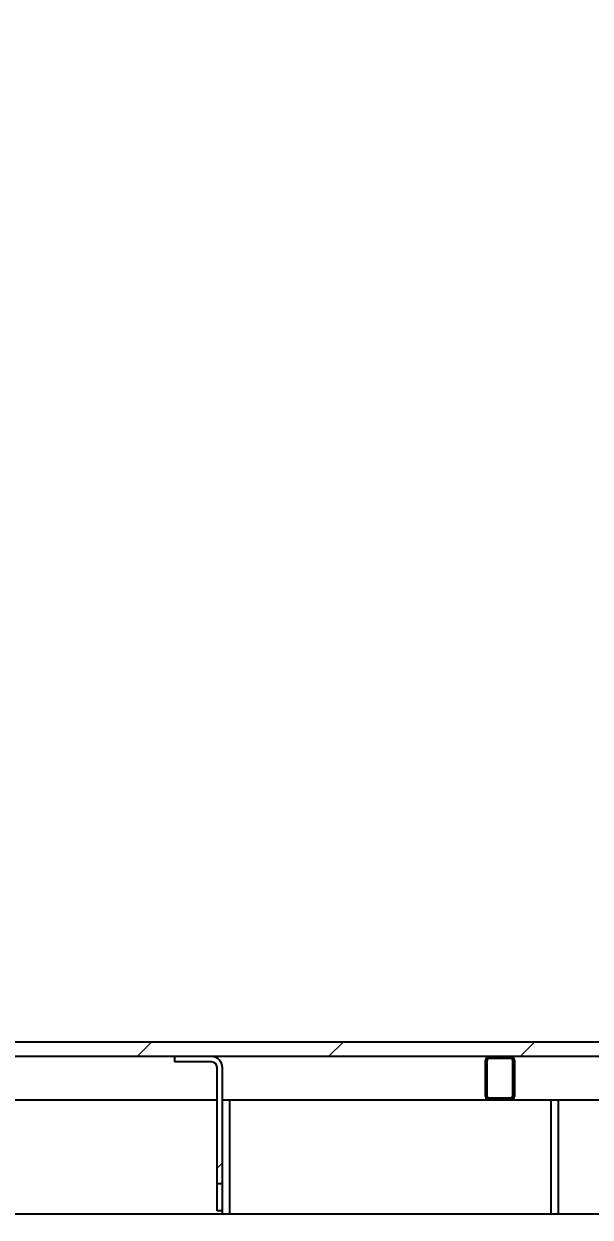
# Model space of a CAD drawing. Header units: millimetres. Extents: x 1293 to 41893, y 1011 to 26911.
# Drawn here: x 30773 to 31437, y 6471 to 7870 of the extents above; entities that cross this region are included whole.
import ezdxf

# ---------------------------------------------------------------- set-up
doc = ezdxf.new("R2010")
doc.units = ezdxf.units.MM
doc.header["$LTSCALE"] = 50
doc.layers.add('CAPA_1', color=7, linetype='Continuous')
doc.layers.add('STRUC', color=4, linetype='Continuous')
doc.styles.add('SLDTEXTSTYLE0', font='TXT', dxfattribs={"width": 0.75})
doc.dimstyles.new('SLDDIMSTYLE0', dxfattribs={"dimtxt": 100, "dimasz": 100, "dimexe": 0, "dimexo": 0.0625, "dimgap": 25, "dimtad": 2, "dimdec": 0, "dimlfac": 1.5, "dimrnd": 1e-09, "dimzin": 12, "dimdsep": 46, "dimtxsty": 'SLDTEXTSTYLE0', "dimsah": 1, "dimcen": 0.09, "dimadec": 0, "dimazin": 3, "dimtfac": 1, "dimtdec": 0, "dimtofl": 0, "dimtmove": 0, "dimatfit": 3, "dimfxl": 1, "dimfrac": 2, "dimtolj": 1, "dimtzin": 12, "dimarcsym": 0})

# ---------------------------------------------------------------- blocks, each defined once
blk = doc.blocks.new('_D_31')
at = {"layer": 'CAPA_1', "transparency": 16777216}
for p, q in [((30433.5, 7043.5), (30433.5, 8732.6)), ((32334.5, 7145.8), (32334.5, 8732.6)), ((32334.5, 8682.6), (30433.5, 8682.6))]:
    blk.add_line(p, q, dxfattribs=at)
for points in [[(30433.5, 8682.6), (30533.5, 8667.2), (30533.5, 8698)], [(32334.5, 8682.6), (32234.5, 8698), (32234.5, 8667.2)]]:
    blk.add_solid(points, dxfattribs=at)
at = {"layer": 'CAPA_1', "transparency": 16777216, "insert": (31236.2, 8811.5), "char_height": 100, "attachment_point": 1, "style": 'SLDTEXTSTYLE0'}
blk.add_mtext('2852', dxfattribs=at)
blk = doc.blocks.new('_D_32')
at = {"layer": 'CAPA_1', "transparency": 16777216}
for p, q in [((32331.1, 7145.7), (32262.4, 8422.6)), ((32265.1, 8372.7), (30364, 8270.3)), ((30430.1, 7043.4), (30361.3, 8320.2))]:
    blk.add_line(p, q, dxfattribs=at)
for points in [[(32265.1, 8372.7), (32164.4, 8382.6), (32166, 8351.9)], [(30364, 8270.3), (30464.7, 8260.3), (30463, 8291)]]:
    blk.add_solid(points, dxfattribs=at)
at = {"layer": 'CAPA_1', "transparency": 16777216, "insert": (31160, 8442.3), "char_height": 100, "attachment_point": 1, "rotation": 3.0819, "style": 'SLDTEXTSTYLE0'}
blk.add_mtext('2856', dxfattribs=at)
blk = doc.blocks.new('_D_36')
at = {"layer": 'CAPA_1', "transparency": 16777216}
for p, q in [((30433.5, 6916.5), (30433.5, 4682.7)), ((31495, 5040.9), (31495, 4682.7)), ((30433.5, 4732.7), (31495, 4732.7))]:
    blk.add_line(p, q, dxfattribs=at)
for points in [[(30433.5, 4732.7), (30533.5, 4717.3), (30533.5, 4748.1)], [(31495, 4732.7), (31395, 4748.1), (31395, 4717.3)]]:
    blk.add_solid(points, dxfattribs=at)
at = {"layer": 'CAPA_1', "transparency": 16777216, "insert": (30816.4, 4861.6), "char_height": 100, "attachment_point": 1, "style": 'SLDTEXTSTYLE0'}
blk.add_mtext('1592', dxfattribs=at)

msp = doc.modelspace()

# ---------------------------------------------------------------- hatches: boundary and pattern name
at = {"layer": 'CAPA_1', "linetype": 'Continuous', "lineweight": 18}
h = msp.add_hatch(dxfattribs=at)
h.set_pattern_fill('ANSI34', color=256, scale=50, style=0)
h.paths.add_polyline_path([(32835.610707, 6659.0981266), (32835.610707, 6676.0314599), (30722.4942232, 6676.0314599), (30722.4942232, 6659.0981266)], flags=0)
h = msp.add_hatch(dxfattribs=at)
h.set_pattern_fill('ANSI32', color=256, scale=50, angle=3e-322, style=0)
edge = h.paths.add_edge_path(flags=0)
edge.add_line((30999.4775566, 6646.3981266), (30999.4775566, 6510.1686002))
edge.add_line((30999.4775566, 6510.1686002), (31005.8275566, 6510.1686002))
edge.add_line((31005.8275566, 6510.1686002), (31005.8275566, 6646.3981266))
edge.add_arc((30993.1275566, 6646.3981266), 12.7, 0, 90)
edge.add_line((30993.1275566, 6659.0981266), (30949.4775566, 6659.0981266))
edge.add_line((30949.4775566, 6659.0981266), (30949.4775566, 6652.7481266))
edge.add_line((30949.4775566, 6652.7481266), (30993.1275566, 6652.7481266))
edge.add_arc((30993.1275566, 6646.3981266), 6.35, 0, 90, ccw=False)
h = msp.add_hatch(dxfattribs=at)
h.set_pattern_fill('ANSI32', color=256, scale=50, angle=3e-322, style=0)
edge = h.paths.add_edge_path(flags=0)
edge.add_arc((31344.0302232, 6612.3621266), 4.064, 270, 360)
edge.add_line((31348.0942232, 6612.3621266), (31348.0942232, 6655.0341266))
edge.add_arc((31344.0302232, 6655.0341266), 4.064, 0, 90)
edge.add_line((31344.0302232, 6659.0981266), (31318.2915566, 6659.0981266))
edge.add_arc((31318.2915566, 6655.0341266), 4.064, 90, 180)
edge.add_line((31314.2275566, 6655.0341266), (31314.2275566, 6612.3621266))
edge.add_arc((31318.2915566, 6612.3621266), 4.064, 180, 270)
edge.add_line((31318.2915566, 6608.2981266), (31344.0302232, 6608.2981266))
edge = h.paths.add_edge_path(flags=0)
edge.add_line((31344.0302232, 6610.3301266), (31318.2915566, 6610.3301266))
edge.add_arc((31318.2915566, 6612.3621266), 2.032, 180, 270, ccw=False)
edge.add_line((31316.2595566, 6612.3621266), (31316.2595566, 6655.0341266))
edge.add_arc((31318.2915566, 6655.0341266), 2.032, 90, 180, ccw=False)
edge.add_line((31318.2915566, 6657.0661266), (31344.0302232, 6657.0661266))
edge.add_arc((31344.0302232, 6655.0341266), 2.032, 0, 90, ccw=False)
edge.add_line((31346.0622232, 6655.0341266), (31346.0622232, 6612.3621266))
edge.add_arc((31344.0302232, 6612.3621266), 2.032, 270, 360, ccw=False)

# ---------------------------------------------------------------- linework, layer by layer
at = {"color": 7, "linetype": 'Continuous', "lineweight": 25}
for p, q in [((32835.610707, 6676.0314599), (30722.4942232, 6676.0314599)), ((32835.610707, 6659.0981266), (30722.4942232, 6659.0981266)), ((30949.4775566, 6659.0981266), (30949.4775566, 6652.7481266)), ((30993.1275566, 6652.7481266), (30949.4775566, 6652.7481266)), ((31314.2275566, 6612.3621266), (31314.2275566, 6655.0341266)), ((31316.2595566, 6612.3621266), (31316.2595566, 6655.0341266)), ((31318.2915566, 6657.0661266), (31344.0302232, 6657.0661266)), ((31346.0622232, 6655.0341266), (31346.0622232, 6612.3621266)), ((31348.0942232, 6655.0341266), (31348.0942232, 6612.3621266)), ((30999.4775566, 6478.2981266), (30999.4775566, 6646.3981266)), ((31005.8275566, 6478.2981266), (31005.8275566, 6646.3981266)), ((30722.4942232, 6608.2981266), (30999.4775566, 6608.2981266)), ((31005.8275566, 6608.2981266), (31719.4775566, 6608.2981266)), ((31344.0302232, 6610.3301266), (31318.2915566, 6610.3301266)), ((30999.4775566, 6510.1686002), (31005.8275566, 6510.1686002)), ((31005.8275566, 6478.2981266), (30999.4775566, 6478.2981266))]:
    msp.add_line(p, q, dxfattribs=at)
for centre, radius, start, end in [((30993.1275566, 6646.3981266), 12.7, 0, 90), ((30993.1275566, 6646.3981266), 6.35, 0, 90), ((31318.2915566, 6655.0341266), 4.064, 90, 180), ((31318.2915566, 6655.0341266), 2.032, 90, 180), ((31344.0302232, 6655.0341266), 4.064, 0, 90), ((31344.0302232, 6655.0341266), 2.032, 0, 90), ((31318.2915566, 6612.3621266), 4.064, 180, 270), ((31318.2915566, 6612.3621266), 2.032, 180, 270), ((31344.0302232, 6612.3621266), 4.064, 270, 0), ((31344.0302232, 6612.3621266), 2.032, 270, 0)]:
    msp.add_arc(centre, radius, start, end, dxfattribs=at)
at = {"layer": 'STRUC', "linetype": 'Continuous', "lineweight": 25}
for p, q in [((31005.8942232, 6474.5087932), (31005.8942232, 6608.2981266)), ((31014.3608899, 6474.5087932), (31014.3608899, 6608.2981266)), ((31390.9875566, 6608.2981266), (31390.9875566, 6474.5087932)), ((31399.4542232, 6608.2981266), (31399.4542232, 6474.5087932)), ((29523.8275566, 6474.5087932), (32835.610707, 6474.5087932))]:
    msp.add_line(p, q, dxfattribs=at)

# ---------------------------------------------------------------- dimensions: what is measured, and where the dimension line sits
at = {"layer": 'CAPA_1'}
dim = msp.add_linear_dim(base=(30433.4775501, 8682.6069618), p1=(32334.5488858, 7082.3240911), p2=(30433.4775501, 6979.9687932), dimstyle='SLDDIMSTYLE0', dxfattribs=at)
dim.commit()
dim.dimension.update_dxf_attribs({"geometry": '_D_31', "text_midpoint": (31384.013218, 8682.6069618), "dimtype": 160})
for base, p1, p2, angle, picture, middle in [((30364.00492, 8270.3018617), (32334.5488858, 7082.3240911), (30433.4775501, 6979.9687932), 3.0818778532, '_D_32', (31314.5405879, 8321.4795107)), ((31494.9728899, 4732.6981266), (30433.4775501, 6979.9687932), (31494.9728899, 5104.3581266), 0, '_D_36', (30964.22522, 4732.6981266))]:
    dim = msp.add_linear_dim(base=base, p1=p1, p2=p2, angle=angle, dimstyle='SLDDIMSTYLE0', dxfattribs=at)
    dim.commit()
    dim.dimension.update_dxf_attribs({"geometry": picture, "text_midpoint": middle, "dimtype": 160})

doc.saveas('drawing.dxf')
